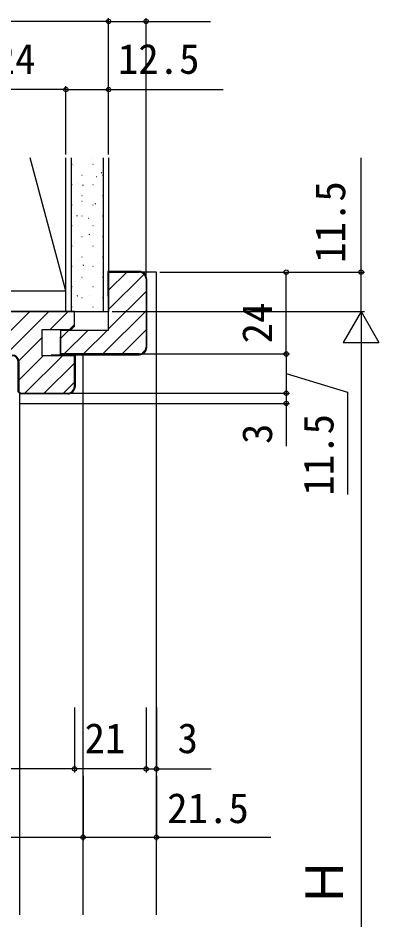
# Model space of a CAD drawing. Units: millimetres, scale not verified. Extents: x -525 to 525, y -783 to 779.
# Drawn here: x -213.5 to -107.7, y 310.8 to 575.2 of the extents above; entities that cross this region are included whole.
import ezdxf
from ezdxf.enums import TextEntityAlignment as Align

# ---------------------------------------------------------------- set-up
doc = ezdxf.new("R2010")
doc.units = ezdxf.units.MM
doc.header["$LTSCALE"] = 4
for name, color, linetype in [('0-5_YKK_12', 2, 'Continuous'), ('0-8_YKK_D', 6, 'Continuous'), ('0-A_YSS_K', 3, 'Continuous'), ('0-B_YSS_KE', 3, 'Continuous')]:
    doc.layers.add(name, color=color, linetype=linetype)
doc.styles.add('ＭＳ ゴシック', font='')
doc.styles.get('ＭＳ ゴシック').set_extended_font_data('MS Gothic')

msp = doc.modelspace()

# ---------------------------------------------------------------- linework, layer by layer
at = {"layer": '0-5_YKK_12'}
for p, q in [((-172.995, 500.7), (-186.997, 500.7)), ((-172.995, 312.266), (-172.995, 500.7)), ((-194.497, 312.266), (-194.497, 476.7)), ((-212.997, 312.266), (-212.997, 465.2))]:
    msp.add_line(p, q, dxfattribs=at)
at = {"layer": '0-8_YKK_D'}
for p, q in [((-186.997, 574.2), (-364.997, 574.2)), ((-186.997, 535.2), (-186.997, 575.2)), ((-186.997, 535.2), (-186.997, 575.2)), ((-175.997, 499.701), (-175.997, 575.2)), ((-199.497, 554.2), (-223.497, 554.2)), ((-199.497, 535.2), (-199.497, 555.2)), ((-199.497, 535.2), (-199.497, 555.2)), ((-186.997, 536.2), (-186.997, 555.2)), ((-171.995, 500.7), (-111.995, 500.7)), ((-171.995, 500.7), (-133.928, 500.7)), ((-134.928, 476.7), (-134.928, 500.7)), ((-185.997, 489.2), (-111.995, 489.2)), ((-185.997, 489.2), (-111.995, 489.2)), ((-112.995, 489.2), (-118.245, 480.107)), ((-112.995, 489.2), (-107.745, 480.107)), ((-112.995, 489.2), (-112.995, 471.014)), ((-118.245, 480.107), (-107.745, 480.107)), ((-112.995, 478.7), (-112.995, 166.7)), ((-176.997, 476.7), (-133.928, 476.7)), ((-176.997, 476.7), (-133.928, 476.7)), ((-134.928, 476.7), (-134.928, 465.2)), ((-197.994, 465.2), (-133.928, 465.2)), ((-170.995, 465.2), (-133.928, 465.2)), ((-213.094, 462.2), (-133.928, 462.2)), ((-196.997, 373.028), (-196.997, 354.028)), ((-196.997, 373.028), (-196.997, 354.028)), ((-175.997, 373.028), (-175.997, 354.028)), ((-175.997, 373.028), (-175.997, 354.028)), ((-172.995, 373.028), (-172.995, 354.028)), ((-196.997, 355.028), (-354.997, 355.028)), ((-175.997, 355.028), (-196.997, 355.028)), ((-175.997, 355.028), (-178.547, 355.028)), ((-175.997, 355.028), (-172.995, 355.028)), ((-172.995, 355.028), (-156.94, 355.028)), ((-194.497, 353.028), (-194.497, 334.028)), ((-194.497, 353.028), (-194.497, 334.028)), ((-172.995, 353.028), (-172.995, 334.028)), ((-357.497, 335.028), (-194.497, 335.028))]:
    msp.add_line(p, q, dxfattribs=at)
for points in [[(-186.997, 574.2), (-175.997, 574.2), (-157.106, 574.2)], [(-199.497, 554.2), (-186.997, 554.2), (-153.447, 554.2)], [(-112.995, 489.2), (-112.995, 500.7), (-112.995, 534.25)], [(-134.928, 470.95), (-116.928, 465.508), (-116.928, 435.508)], [(-134.928, 465.2), (-134.928, 462.2), (-134.928, 449.696)], [(-194.497, 335.028), (-172.995, 335.028), (-139.49, 335.028)]]:
    msp.add_lwpolyline(points, dxfattribs=at)
for centre in [(-186.997, 574.2), (-186.997, 574.2), (-175.997, 574.2), (-199.497, 554.2), (-199.497, 554.2), (-186.997, 554.2), (-134.928, 500.7), (-112.995, 500.7), (-134.928, 476.7), (-134.928, 476.7), (-134.928, 465.2), (-134.928, 465.2), (-134.928, 462.2), (-196.997, 355.028), (-196.997, 355.028), (-175.997, 355.028), (-175.997, 355.028), (-172.995, 355.028), (-194.497, 335.028), (-194.497, 335.028), (-172.995, 335.028)]:
    msp.add_circle(centre, 0.637, dxfattribs=at)
at = {"layer": '0-A_YSS_K'}
for p, q in [((-199.497, 495.2), (-209.947, 534.2)), ((-199.497, 489.2), (-199.497, 534.2)), ((-197.997, 534.2), (-197.997, 489.2)), ((-188.497, 489.2), (-188.497, 534.2)), ((-186.997, 534.2), (-186.997, 489.2)), ((-197.744, 532.357), (-197.644, 532.357)), ((-197.294, 532.018), (-197.276, 532.025)), ((-191.714, 533.994), (-191.695, 534.001)), ((-191.664, 532.357), (-191.564, 532.357)), ((-194.894, 529.127), (-194.794, 529.127)), ((-189.146, 529.764), (-188.98, 529.875)), ((-188.814, 529.127), (-188.714, 529.127)), ((-197.744, 526.377), (-197.644, 526.377)), ((-196.002, 526.794), (-195.984, 526.8)), ((-194.525, 526.204), (-194.358, 526.315)), ((-191.664, 526.377), (-191.564, 526.377)), ((-190.516, 528.736), (-190.497, 528.743)), ((-188.564, 523.746), (-188.545, 523.752)), ((-194.894, 523.147), (-194.794, 523.147)), ((-194.805, 521.536), (-194.786, 521.543)), ((-188.814, 523.147), (-188.714, 523.147)), ((-197.744, 520.397), (-197.644, 520.397)), ((-191.664, 520.397), (-191.564, 520.397)), ((-190.915, 520.758), (-190.748, 520.868)), ((-196.294, 517.198), (-196.127, 517.308)), ((-194.894, 517.167), (-194.794, 517.167)), ((-192.853, 516.545), (-192.834, 516.552)), ((-188.814, 517.167), (-188.714, 517.167)), ((-197.744, 514.417), (-197.644, 514.417)), ((-191.664, 514.417), (-191.564, 514.417)), ((-194.894, 511.187), (-194.794, 511.187)), ((-192.684, 511.752), (-192.517, 511.862)), ((-191.561, 511.321), (-191.542, 511.328)), ((-188.814, 511.187), (-188.714, 511.187)), ((-197.997, 508.235), (-197.896, 508.302)), ((-197.744, 508.437), (-197.644, 508.437)), ((-197.141, 509.345), (-197.122, 509.351)), ((-191.664, 508.437), (-191.564, 508.437)), ((-194.894, 505.207), (-194.794, 505.207)), ((-190.363, 506.063), (-190.344, 506.07)), ((-188.814, 505.207), (-188.714, 505.207)), ((-197.744, 502.457), (-197.644, 502.457)), ((-195.849, 504.12), (-195.83, 504.127)), ((-194.453, 502.745), (-194.286, 502.856)), ((-191.664, 502.457), (-191.564, 502.457)), ((-186.997, 495.368), (-181.665, 500.7)), ((-186.997, 489.711), (-176.588, 500.12)), ((-194.894, 499.227), (-194.794, 499.227)), ((-194.651, 498.863), (-194.632, 498.869)), ((-188.814, 499.227), (-188.714, 499.227)), ((-223.497, 495.2), (-199.497, 495.2)), ((-197.744, 496.477), (-197.644, 496.477)), ((-191.664, 496.477), (-191.564, 496.477)), ((-186.997, 484.055), (-175.997, 495.055)), ((-196.222, 493.739), (-196.055, 493.849)), ((-194.894, 493.247), (-194.794, 493.247)), ((-192.699, 493.872), (-192.681, 493.879)), ((-188.814, 493.247), (-188.714, 493.247)), ((-197.744, 490.497), (-197.644, 490.497)), ((-191.664, 490.497), (-191.564, 490.497)), ((-188.694, 476.7), (-175.997, 489.398)), ((-364.997, 489.2), (-186.997, 489.2)), ((-222.935, 476.4), (-210.135, 489.2)), ((-217.279, 476.4), (-204.479, 489.2)), ((-204.122, 483.9), (-198.822, 489.2)), ((-198.465, 483.9), (-196.997, 485.368)), ((-213.32, 474.702), (-206.497, 481.525)), ((-200.997, 481.368), (-198.665, 483.7)), ((-200.008, 476.7), (-193.008, 483.7)), ((-194.351, 476.7), (-187.351, 483.7)), ((-183.037, 476.7), (-175.997, 483.741)), ((-213.297, 469.068), (-206.165, 476.2)), ((-211.508, 465.2), (-200.508, 476.2)), ((-177.226, 476.855), (-176.152, 477.929)), ((-205.851, 465.2), (-196.997, 474.055)), ((-200.194, 465.2), (-196.997, 468.398))]:
    msp.add_line(p, q, dxfattribs=at)
at = {"layer": '0-B_YSS_KE'}
for p, q in [((-175.997, 498.7), (-175.997, 478.7)), ((-175.797, 478.7), (-175.797, 498.7)), ((-196.797, 476.4), (-196.797, 467.2))]:
    msp.add_line(p, q, dxfattribs=at)
for points in [[(-177.997, 500.9), (-187.197, 500.9), (-187.197, 493.7), (-186.997, 493.7)], [(-186.997, 483.7), (-186.997, 500.7), (-177.997, 500.7)], [(-196.997, 489.2), (-354.997, 489.2), (-354.997, 484.9), (-353.997, 483.9), (-345.497, 483.9), (-345.497, 476.2), (-347.997, 476.2), (-354.997, 476.2), (-354.997, 467.2)], [(-196.997, 467.2), (-196.997, 476.2), (-203.997, 476.2), (-206.497, 476.2), (-206.497, 483.9), (-197.997, 483.9), (-196.997, 484.9), (-196.997, 489.2)], [(-200.997, 481.7), (-201.197, 481.7), (-201.197, 476.5), (-177.997, 476.5)], [(-177.997, 476.7), (-200.997, 476.7), (-200.997, 483.7), (-186.997, 483.7)], [(-196.797, 476.4), (-203.797, 476.4), (-203.797, 476.2)], [(-198.997, 465), (-212.88, 465), (-213.497, 465.618), (-213.497, 474.4)], [(-213.297, 474.4), (-213.297, 465.7), (-212.797, 465.2), (-198.997, 465.2)]]:
    msp.add_lwpolyline(points, dxfattribs=at)
for centre, radius, start, end in [((-177.997, 498.7), 2.2, 0, 90), ((-177.997, 498.7), 2, 360, 90), ((-177.997, 478.7), 2, 270, 0), ((-177.997, 478.7), 2.2, 270, 0), ((-215.297, 474.4), 2, 0.00001, 89.99999), ((-215.297, 474.4), 1.8, 0.00001, 89.99999), ((-198.997, 467.2), 2.2, 270.00001, 359.99999), ((-198.997, 467.2), 2, 270.00001, 359.99999)]:
    msp.add_arc(centre, radius, start, end, dxfattribs=at)

# ---------------------------------------------------------------- texts
at = {"layer": '0-8_YKK_D', "style": 'ＭＳ ゴシック'}
for s, p in [('24', (-220.395, 556.2)), ('12.5', (-184.288, 556.2)), ('21', (-194.031, 357.028)), ('3', (-166.781, 357.028)), ('21.5', (-169.831, 336.528))]:
    msp.add_text(s, height=8.798, dxfattribs=at).set_placement(p, align=Align.BOTTOM_LEFT)
for s, height, p in [('11.5', 8.798, (-114.995, 503.409)), ('24', 8.798, (-136.428, 479.803)), ('11.5', 8.798, (-118.428, 435.167)), ('3', 8.798, (-136.428, 450.309)), ('Ｈ', 11, (-114.995, 314.348))]:
    msp.add_text(s, height=height, rotation=90, dxfattribs=at).set_placement(p, align=Align.BOTTOM_LEFT)

doc.saveas('drawing.dxf')
